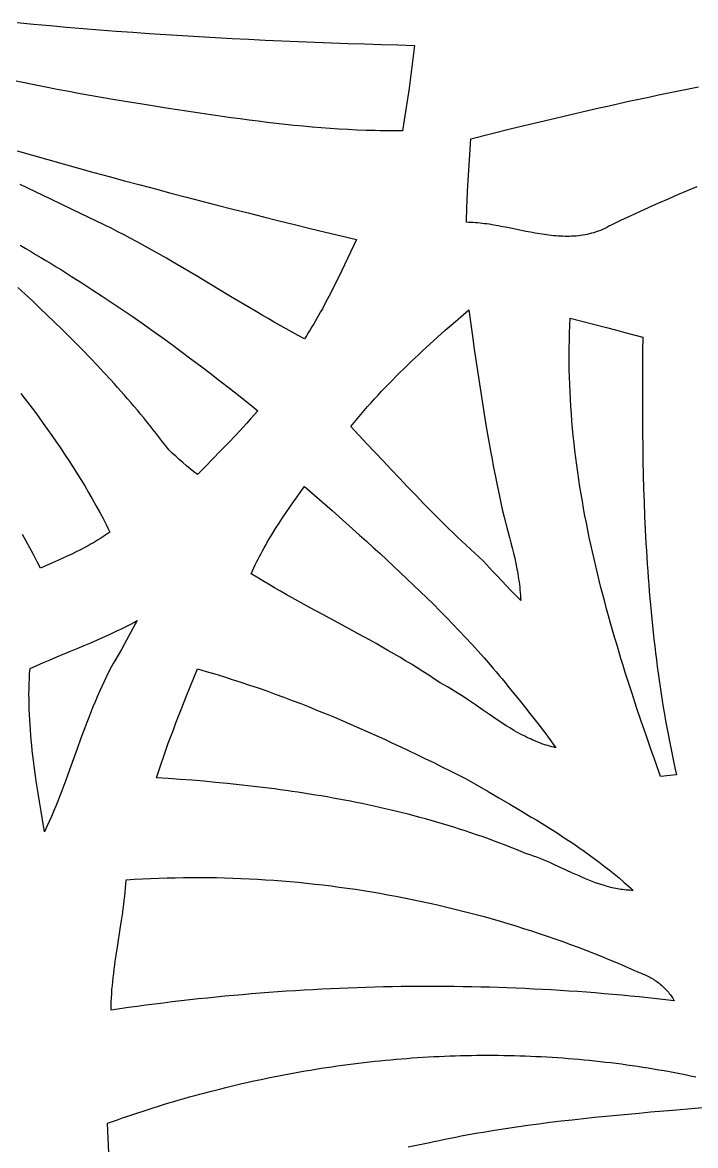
# Model space of a CAD drawing. Extents: x 138 to 547, y 3 to 737.
# Drawn here: x 371.8 to 429.5, y 299.9 to 396.2 of the extents above; entities that cross this region are included whole.
import ezdxf

# ---------------------------------------------------------------- set-up
doc = ezdxf.new("R2010")
doc.units = 0
doc.layers.add('LAYER_1', color=18, linetype='CONTINUOUS')

msp = doc.modelspace()

# ---------------------------------------------------------------- linework, layer by layer
at = {"layer": 'LAYER_1'}
for points in [[(371.348, 396.178), (372.764, 396.041), (374.181, 395.909), (375.597, 395.784), (377.015, 395.664), (378.433, 395.549), (379.851, 395.44), (381.27, 395.337), (382.689, 395.238), (384.108, 395.144), (385.528, 395.055), (386.948, 394.97), (388.368, 394.89), (389.789, 394.814), (391.21, 394.741), (392.631, 394.673), (394.052, 394.609), (395.474, 394.548), (396.895, 394.49), (398.317, 394.436), (399.739, 394.384), (401.161, 394.336), (402.583, 394.29), (404.005, 394.247), (405.427, 394.206), (405.379, 393.746), (405.328, 393.287), (405.275, 392.828), (405.22, 392.369), (405.163, 391.91), (405.104, 391.452), (405.042, 390.994), (404.979, 390.536), (404.846, 389.621), (404.706, 388.708), (404.559, 387.797), (404.406, 386.888), (404.017, 386.885), (403.628, 386.884), (403.24, 386.886), (402.851, 386.889), (402.463, 386.895), (402.075, 386.903), (401.299, 386.924), (400.524, 386.954), (399.749, 386.991), (398.975, 387.035), (398.201, 387.085), (397.427, 387.143), (396.654, 387.206), (395.882, 387.276), (395.11, 387.351), (394.338, 387.431), (393.566, 387.516), (392.795, 387.606), (392.025, 387.7), (391.254, 387.798), (390.484, 387.9), (389.715, 388.005), (388.945, 388.113), (388.176, 388.224), (387.408, 388.337), (385.871, 388.57), (384.335, 388.808), (382.801, 389.05), (379.734, 389.533), (378.745, 389.706), (377.756, 389.883), (376.768, 390.064), (375.78, 390.248), (374.793, 390.436), (373.806, 390.628), (372.82, 390.823), (371.835, 391.023), (370.851, 391.227)], [(429.646, 382.087), (428.824, 381.739), (428.003, 381.388), (427.184, 381.032), (426.367, 380.671), (425.551, 380.306), (424.737, 379.936), (423.925, 379.562), (423.115, 379.183), (422.306, 378.8), (422.123, 378.696), (421.94, 378.599), (421.755, 378.509), (421.57, 378.425), (421.385, 378.347), (421.198, 378.276), (421.011, 378.211), (420.824, 378.151), (420.636, 378.097), (420.447, 378.049), (420.258, 378.006), (420.068, 377.968), (419.877, 377.935), (419.687, 377.907), (419.495, 377.884), (419.303, 377.865), (419.111, 377.851), (418.918, 377.841), (418.725, 377.834), (418.531, 377.832), (418.338, 377.833), (418.143, 377.838), (417.949, 377.846), (417.754, 377.858), (417.558, 377.872), (417.363, 377.889), (417.167, 377.909), (416.971, 377.932), (416.774, 377.957), (416.578, 377.984), (416.184, 378.044), (415.79, 378.111), (415.395, 378.184), (415, 378.26), (414.604, 378.34), (413.813, 378.503), (413.418, 378.583), (413.023, 378.661), (412.629, 378.735), (412.235, 378.804), (411.843, 378.867), (411.646, 378.896), (411.451, 378.923), (411.255, 378.947), (411.06, 378.969), (410.865, 378.988), (410.67, 379.005), (410.476, 379.018), (410.282, 379.029), (410.089, 379.036), (409.896, 379.04), (409.906, 379.487), (409.92, 379.934), (409.936, 380.381), (409.954, 380.827), (409.998, 381.72), (410.048, 382.613), (410.103, 383.507), (410.161, 384.401), (410.277, 386.194), (411.964, 386.621), (413.654, 387.042), (415.345, 387.457), (417.038, 387.864), (418.733, 388.264), (420.429, 388.656), (421.278, 388.85), (422.127, 389.041), (422.977, 389.23), (423.827, 389.418), (424.678, 389.603), (425.529, 389.786), (426.38, 389.967), (427.232, 390.146), (428.084, 390.323), (428.937, 390.497), (429.79, 390.67)], [(371.347, 385.172), (372.664, 384.797), (373.981, 384.425), (375.3, 384.055), (376.619, 383.689), (377.938, 383.325), (379.259, 382.965), (380.58, 382.607), (381.902, 382.252), (383.225, 381.899), (384.548, 381.55), (385.872, 381.203), (387.197, 380.859), (388.522, 380.517), (389.848, 380.178), (391.175, 379.841), (392.502, 379.507), (393.83, 379.176), (395.158, 378.847), (396.487, 378.52), (397.816, 378.195), (399.146, 377.873), (400.477, 377.554), (399.436, 375.383), (399.174, 374.841), (398.91, 374.3), (398.644, 373.761), (398.374, 373.223), (398.099, 372.688), (397.82, 372.157), (397.535, 371.629), (397.39, 371.366), (397.243, 371.105), (397.095, 370.844), (396.945, 370.585), (396.793, 370.327), (396.638, 370.071), (396.482, 369.816), (396.324, 369.562), (396.163, 369.31), (395.999, 369.059), (395.474, 369.338), (394.951, 369.621), (394.43, 369.908), (393.911, 370.197), (393.393, 370.49), (392.876, 370.785), (392.361, 371.083), (391.847, 371.383), (390.822, 371.988), (389.799, 372.599), (387.758, 373.827), (386.737, 374.44), (385.714, 375.049), (384.688, 375.652), (384.174, 375.951), (383.658, 376.247), (383.141, 376.541), (382.623, 376.831), (382.103, 377.119), (381.582, 377.403), (381.058, 377.684), (380.533, 377.96), (380.005, 378.232), (379.475, 378.499), (378.164, 379.127), (376.855, 379.758), (374.238, 381.024), (372.928, 381.654), (371.616, 382.281)], [(371.606, 377.074), (372.053, 376.815), (372.499, 376.554), (372.945, 376.292), (373.389, 376.027), (373.832, 375.761), (374.274, 375.493), (374.716, 375.223), (375.156, 374.952), (376.033, 374.404), (376.907, 373.849), (377.777, 373.287), (378.642, 372.719), (379.504, 372.145), (380.362, 371.564), (381.217, 370.978), (382.068, 370.385), (382.915, 369.787), (383.758, 369.184), (384.598, 368.575), (385.435, 367.961), (386.268, 367.342), (387.097, 366.718), (387.923, 366.089), (388.746, 365.456), (389.565, 364.819), (390.382, 364.177), (391.195, 363.531), (392.004, 362.882), (391.694, 362.527), (391.382, 362.175), (391.066, 361.825), (390.748, 361.478), (390.428, 361.133), (390.106, 360.79), (389.457, 360.108), (388.804, 359.43), (388.149, 358.754), (387.493, 358.078), (386.84, 357.399), (386.521, 357.651), (386.203, 357.906), (385.888, 358.166), (385.576, 358.43), (385.267, 358.698), (384.961, 358.971), (384.659, 359.249), (384.361, 359.533), (384.1, 359.88), (383.837, 360.225), (383.573, 360.568), (383.306, 360.91), (383.038, 361.25), (382.767, 361.588), (382.495, 361.925), (382.221, 362.26), (381.945, 362.594), (381.667, 362.925), (381.388, 363.256), (381.106, 363.584), (380.824, 363.912), (380.539, 364.237), (380.253, 364.562), (379.966, 364.884), (379.677, 365.206), (379.386, 365.526), (378.801, 366.162), (378.21, 366.793), (377.614, 367.419), (377.013, 368.041), (376.407, 368.657), (375.797, 369.27), (375.183, 369.878), (374.565, 370.482), (373.943, 371.083), (373.318, 371.68), (372.691, 372.274), (372.06, 372.865), (371.427, 373.453)], [(371.667, 364.369), (372.059, 363.859), (372.447, 363.347), (372.833, 362.832), (373.215, 362.315), (373.594, 361.795), (373.969, 361.272), (374.341, 360.747), (374.708, 360.219), (375.071, 359.688), (375.43, 359.153), (375.784, 358.616), (376.133, 358.076), (376.478, 357.532), (376.817, 356.985), (377.15, 356.434), (377.478, 355.88), (377.8, 355.322), (378.116, 354.761), (378.426, 354.196), (378.73, 353.627), (379.027, 353.054), (379.173, 352.766), (379.317, 352.476), (379.144, 352.355), (378.969, 352.235), (378.793, 352.118), (378.616, 352.004), (378.438, 351.891), (378.259, 351.781), (378.079, 351.672), (377.898, 351.566), (377.715, 351.462), (377.532, 351.359), (377.163, 351.159), (376.791, 350.965), (376.416, 350.776), (376.039, 350.592), (375.659, 350.413), (375.278, 350.237), (374.896, 350.064), (374.13, 349.724), (373.363, 349.388), (373.056, 349.968), (372.747, 350.547), (372.436, 351.125), (372.123, 351.702), (371.807, 352.277)], [(379.236, 299.245), (379.197, 299.876), (379.162, 300.508), (379.13, 301.139), (379.103, 301.77), (379.537, 301.927), (379.972, 302.081), (380.408, 302.233), (380.845, 302.383), (381.282, 302.532), (381.72, 302.678), (382.159, 302.822), (382.599, 302.964), (383.039, 303.104), (383.48, 303.243), (383.922, 303.379), (384.364, 303.513), (384.807, 303.645), (385.251, 303.775), (385.695, 303.903), (386.14, 304.028), (386.586, 304.152), (387.032, 304.274), (387.479, 304.393), (387.926, 304.511), (388.374, 304.626), (388.823, 304.739), (389.272, 304.851), (389.721, 304.96), (390.172, 305.067), (390.622, 305.171), (391.073, 305.274), (391.525, 305.375), (391.977, 305.473), (392.43, 305.569), (392.883, 305.664), (393.336, 305.756), (393.79, 305.845), (394.245, 305.933), (394.699, 306.019), (395.154, 306.102), (395.61, 306.183), (396.066, 306.262), (396.522, 306.339), (396.979, 306.413), (397.436, 306.486), (397.893, 306.556), (398.351, 306.624), (398.808, 306.69), (399.267, 306.753), (399.725, 306.814), (400.184, 306.873), (400.643, 306.93), (401.102, 306.985), (401.562, 307.037), (402.021, 307.087), (402.481, 307.135), (402.941, 307.18), (403.402, 307.224), (403.862, 307.265), (404.323, 307.303), (404.783, 307.34), (405.244, 307.374), (405.705, 307.406), (406.166, 307.435), (406.628, 307.462), (407.089, 307.487), (407.551, 307.51), (408.012, 307.53), (408.474, 307.548), (408.935, 307.563), (409.397, 307.577), (409.859, 307.587), (410.32, 307.596), (410.782, 307.602), (411.244, 307.606), (411.705, 307.607), (412.167, 307.606), (412.628, 307.603), (413.09, 307.597), (413.551, 307.589), (414.013, 307.579), (414.474, 307.566), (414.935, 307.55), (415.396, 307.533), (415.857, 307.513), (416.318, 307.49), (416.778, 307.465), (417.239, 307.438), (417.699, 307.408), (418.159, 307.375), (418.619, 307.341), (419.079, 307.304), (419.538, 307.264), (419.997, 307.222), (420.456, 307.177), (420.915, 307.13), (421.374, 307.08), (421.832, 307.028), (422.29, 306.974), (422.747, 306.917), (423.204, 306.857), (423.661, 306.795), (424.118, 306.731), (424.574, 306.663), (425.03, 306.594), (425.486, 306.522), (425.941, 306.447), (426.395, 306.37), (426.85, 306.29), (427.304, 306.208), (427.757, 306.123), (428.21, 306.035), (428.662, 305.945), (429.115, 305.853), (429.566, 305.757)], [(431.421, 303.206), (429.505, 303.042), (427.588, 302.878), (425.671, 302.712), (424.713, 302.626), (423.754, 302.538), (422.797, 302.448), (421.839, 302.355), (420.882, 302.258), (419.925, 302.157), (418.968, 302.052), (418.013, 301.942), (417.058, 301.826), (416.103, 301.705), (415.15, 301.577), (414.197, 301.443), (413.246, 301.302), (412.295, 301.153), (411.82, 301.075), (411.345, 300.995), (410.871, 300.914), (410.397, 300.83), (409.923, 300.743), (409.45, 300.655), (408.977, 300.564), (408.504, 300.471), (408.032, 300.375), (407.56, 300.276), (407.088, 300.175), (406.617, 300.072), (405.753, 299.902), (404.89, 299.726)]]:
    msp.add_lwpolyline(points, dxfattribs=at)
for points in [[(413.119, 353.75), (413.358, 352.874), (413.596, 351.995), (413.712, 351.555), (413.824, 351.113), (413.933, 350.671), (414.036, 350.227), (414.133, 349.782), (414.222, 349.336), (414.264, 349.112), (414.304, 348.888), (414.341, 348.663), (414.375, 348.438), (414.407, 348.212), (414.437, 347.986), (414.463, 347.759), (414.487, 347.532), (414.507, 347.304), (414.525, 347.076), (414.539, 346.847), (414.549, 346.618), (414.143, 347.031), (413.739, 347.448), (413.337, 347.867), (412.938, 348.288), (412.54, 348.71), (412.144, 349.134), (411.355, 349.987), (410.978, 350.324), (410.603, 350.663), (410.231, 351.005), (409.861, 351.35), (409.492, 351.696), (409.126, 352.045), (408.761, 352.396), (408.398, 352.749), (408.037, 353.103), (407.677, 353.46), (407.319, 353.818), (406.962, 354.177), (406.252, 354.9), (405.546, 355.628), (404.844, 356.36), (404.145, 357.096), (403.449, 357.833), (402.754, 358.573), (401.365, 360.053), (400.671, 360.793), (399.975, 361.531), (400.259, 361.878), (400.545, 362.221), (400.834, 362.563), (401.126, 362.901), (401.421, 363.236), (401.718, 363.569), (402.018, 363.9), (402.32, 364.228), (402.624, 364.553), (402.931, 364.876), (403.239, 365.197), (403.55, 365.515), (403.863, 365.832), (404.178, 366.146), (404.495, 366.458), (404.813, 366.768), (405.133, 367.076), (405.455, 367.383), (405.779, 367.688), (406.104, 367.991), (406.43, 368.292), (406.757, 368.592), (407.416, 369.187), (408.08, 369.777), (408.747, 370.362), (409.417, 370.943), (410.09, 371.52), (410.408, 369.287), (410.568, 368.171), (410.731, 367.056), (410.896, 365.94), (411.065, 364.826), (411.238, 363.712), (411.416, 362.6), (411.601, 361.488), (411.792, 360.378), (411.99, 359.269), (412.092, 358.715), (412.196, 358.161), (412.303, 357.608), (412.411, 357.056), (412.523, 356.504), (412.636, 355.952), (412.753, 355.401), (412.872, 354.85), (412.994, 354.3)], [(427.907, 331.665), (426.55, 331.511), (426.129, 332.689), (425.712, 333.871), (425.3, 335.057), (424.893, 336.247), (424.492, 337.44), (424.097, 338.637), (423.903, 339.236), (423.71, 339.837), (423.52, 340.438), (423.332, 341.04), (423.146, 341.644), (422.963, 342.248), (422.782, 342.852), (422.604, 343.458), (422.428, 344.064), (422.256, 344.672), (422.086, 345.28), (421.919, 345.889), (421.755, 346.498), (421.594, 347.109), (421.437, 347.72), (421.283, 348.332), (421.132, 348.945), (420.985, 349.558), (420.842, 350.172), (420.702, 350.787), (420.566, 351.403), (420.434, 352.019), (420.307, 352.637), (420.183, 353.254), (420.064, 353.873), (419.949, 354.492), (419.838, 355.112), (419.732, 355.733), (419.631, 356.354), (419.534, 356.976), (419.442, 357.599), (419.355, 358.222), (419.274, 358.846), (419.197, 359.471), (419.125, 360.096), (419.059, 360.722), (418.998, 361.348), (418.943, 361.976), (418.893, 362.603), (418.849, 363.232), (418.811, 363.86), (418.779, 364.49), (418.753, 365.12), (418.733, 365.751), (418.719, 366.382), (418.711, 367.014), (418.71, 367.646), (418.715, 368.279), (418.727, 368.912), (418.746, 369.546), (418.771, 370.18), (418.803, 370.815), (421.914, 370.014), (422.692, 369.811), (423.468, 369.604), (424.244, 369.393), (425.018, 369.176), (425.005, 367.997), (424.995, 366.818), (424.989, 365.639), (424.986, 364.46), (424.986, 363.28), (424.991, 362.101), (425.001, 360.921), (425.016, 359.742), (425.036, 358.562), (425.063, 357.383), (425.095, 356.205), (425.134, 355.026), (425.181, 353.848), (425.234, 352.671), (425.264, 352.083), (425.296, 351.494), (425.329, 350.906), (425.365, 350.319), (425.403, 349.731), (425.443, 349.143), (425.486, 348.556), (425.53, 347.969), (425.577, 347.382), (425.627, 346.796), (425.679, 346.21), (425.733, 345.624), (425.79, 345.038), (425.849, 344.453), (425.911, 343.867), (425.976, 343.283), (426.043, 342.698), (426.114, 342.114), (426.187, 341.53), (426.263, 340.947), (426.342, 340.363), (426.423, 339.781), (426.508, 339.198), (426.596, 338.616), (426.687, 338.035), (426.781, 337.453), (426.878, 336.872), (426.979, 336.292), (427.083, 335.712), (427.19, 335.133), (427.301, 334.554), (427.415, 333.975), (427.532, 333.397), (427.654, 332.819), (427.778, 332.242)], [(417.559, 333.973), (417.384, 334.015), (417.211, 334.06), (417.039, 334.108), (416.868, 334.159), (416.698, 334.212), (416.529, 334.269), (416.362, 334.328), (416.196, 334.389), (416.031, 334.453), (415.867, 334.519), (415.704, 334.588), (415.542, 334.658), (415.38, 334.731), (415.22, 334.806), (415.061, 334.883), (414.902, 334.962), (414.588, 335.125), (414.277, 335.295), (413.968, 335.471), (413.662, 335.653), (413.357, 335.84), (413.055, 336.031), (412.755, 336.226), (412.456, 336.424), (412.158, 336.624), (411.861, 336.827), (411.268, 337.236), (410.675, 337.646), (410.08, 338.052), (409.781, 338.252), (409.481, 338.45), (409.18, 338.643), (408.876, 338.833), (408.57, 339.019), (408.262, 339.199), (407.952, 339.373), (407.638, 339.541), (407.151, 339.871), (406.662, 340.194), (406.169, 340.512), (405.674, 340.826), (405.176, 341.134), (404.675, 341.438), (404.173, 341.738), (403.668, 342.035), (403.162, 342.328), (402.654, 342.618), (402.145, 342.905), (401.634, 343.191), (400.609, 343.755), (399.581, 344.314), (397.522, 345.426), (396.494, 345.984), (395.468, 346.547), (394.956, 346.832), (394.446, 347.118), (393.937, 347.408), (393.43, 347.7), (392.924, 347.995), (392.42, 348.294), (391.919, 348.597), (391.419, 348.905), (391.535, 349.156), (391.652, 349.407), (391.773, 349.655), (391.895, 349.903), (392.02, 350.149), (392.147, 350.393), (392.277, 350.637), (392.408, 350.879), (392.541, 351.119), (392.677, 351.359), (392.814, 351.597), (392.953, 351.835), (393.236, 352.306), (393.525, 352.773), (393.821, 353.236), (394.122, 353.696), (394.427, 354.153), (394.737, 354.606), (395.051, 355.057), (395.367, 355.505), (395.687, 355.951), (396.008, 356.395), (398.371, 354.312), (399.551, 353.266), (400.727, 352.215), (401.314, 351.688), (401.898, 351.158), (402.482, 350.627), (403.063, 350.093), (403.642, 349.557), (404.219, 349.018), (404.793, 348.477), (405.364, 347.932), (405.933, 347.384), (406.498, 346.833), (407.06, 346.278), (407.618, 345.72), (408.172, 345.157), (408.723, 344.59), (409.269, 344.019), (409.81, 343.443), (410.347, 342.862), (410.879, 342.276), (411.405, 341.685), (411.927, 341.088), (412.185, 340.788), (412.443, 340.486), (412.698, 340.183), (412.953, 339.878), (413.205, 339.572), (413.457, 339.264), (413.706, 338.954), (413.954, 338.643), (414.423, 338.077), (414.887, 337.505), (415.347, 336.929), (415.802, 336.348), (416.251, 335.762), (416.473, 335.467), (416.694, 335.17), (416.913, 334.873), (417.13, 334.574), (417.345, 334.274)], [(379.455, 340.951), (379.234, 340.526), (379.02, 340.097), (378.812, 339.666), (378.611, 339.233), (378.414, 338.797), (378.223, 338.358), (378.037, 337.918), (377.855, 337.476), (377.677, 337.032), (377.503, 336.586), (377.332, 336.139), (377.163, 335.691), (376.832, 334.792), (376.506, 333.891), (375.858, 332.088), (375.529, 331.189), (375.362, 330.741), (375.192, 330.294), (375.019, 329.848), (374.843, 329.404), (374.664, 328.961), (374.48, 328.521), (374.292, 328.082), (374.099, 327.646), (373.901, 327.212), (373.697, 326.781), (373.41, 328.512), (373.269, 329.38), (373.131, 330.25), (373, 331.122), (372.936, 331.559), (372.875, 331.996), (372.817, 332.433), (372.761, 332.871), (372.708, 333.309), (372.657, 333.747), (372.611, 334.186), (372.567, 334.625), (372.528, 335.064), (372.492, 335.503), (372.461, 335.943), (372.434, 336.382), (372.412, 336.822), (372.394, 337.262), (372.382, 337.702), (372.375, 338.143), (372.374, 338.583), (372.379, 339.024), (372.39, 339.464), (372.407, 339.905), (372.431, 340.346), (372.461, 340.787), (373.037, 341.038), (373.615, 341.285), (374.194, 341.529), (374.775, 341.771), (375.937, 342.253), (376.517, 342.495), (377.097, 342.739), (377.676, 342.986), (378.253, 343.237), (378.828, 343.493), (379.401, 343.754), (379.686, 343.888), (379.97, 344.023), (380.254, 344.16), (380.537, 344.299), (380.818, 344.441), (381.099, 344.585), (381.378, 344.731), (381.657, 344.88), (380.577, 342.904), (380.304, 342.412), (380.027, 341.922), (379.744, 341.434), (379.601, 341.192)], [(424.209, 321.743), (424.055, 321.746), (423.901, 321.753), (423.748, 321.763), (423.596, 321.776), (423.444, 321.791), (423.294, 321.809), (423.144, 321.83), (422.994, 321.853), (422.846, 321.879), (422.698, 321.907), (422.55, 321.938), (422.403, 321.97), (422.257, 322.005), (422.111, 322.042), (421.966, 322.082), (421.821, 322.123), (421.534, 322.21), (421.247, 322.305), (420.963, 322.405), (420.68, 322.512), (420.398, 322.623), (420.117, 322.739), (419.838, 322.859), (419.559, 322.981), (419.002, 323.234), (418.447, 323.492), (417.891, 323.751), (417.334, 324.005), (417.054, 324.129), (416.774, 324.25), (416.492, 324.367), (416.209, 324.481), (415.924, 324.589), (415.638, 324.692), (415.351, 324.789), (415.061, 324.88), (414.587, 325.077), (414.113, 325.271), (413.637, 325.461), (413.16, 325.647), (412.682, 325.829), (412.204, 326.008), (411.724, 326.183), (411.243, 326.354), (410.761, 326.522), (410.278, 326.686), (409.794, 326.847), (409.309, 327.004), (408.824, 327.158), (408.337, 327.308), (407.85, 327.455), (407.362, 327.599), (406.873, 327.739), (406.383, 327.876), (405.892, 328.01), (405.401, 328.141), (404.908, 328.269), (404.415, 328.394), (403.922, 328.515), (403.427, 328.634), (402.932, 328.75), (402.437, 328.863), (401.941, 328.973), (401.444, 329.08), (400.946, 329.184), (400.448, 329.286), (399.949, 329.385), (399.45, 329.481), (398.951, 329.575), (398.45, 329.666), (397.95, 329.755), (397.449, 329.841), (396.947, 329.924), (396.445, 330.006), (395.943, 330.085), (395.44, 330.161), (394.937, 330.235), (394.434, 330.307), (393.93, 330.377), (393.426, 330.445), (392.921, 330.51), (392.417, 330.574), (391.912, 330.635), (391.407, 330.694), (390.396, 330.807), (389.385, 330.913), (388.373, 331.011), (387.36, 331.102), (386.348, 331.187), (385.335, 331.265), (384.323, 331.338), (383.311, 331.405), (383.502, 331.999), (383.699, 332.591), (383.902, 333.182), (384.109, 333.77), (384.321, 334.357), (384.537, 334.942), (384.757, 335.525), (384.98, 336.108), (385.206, 336.689), (385.435, 337.27), (385.897, 338.428), (386.83, 340.739), (387.579, 340.525), (388.326, 340.305), (389.07, 340.078), (389.813, 339.845), (390.553, 339.605), (391.291, 339.359), (392.028, 339.106), (392.762, 338.848), (393.495, 338.585), (394.225, 338.315), (394.954, 338.041), (395.681, 337.761), (396.406, 337.476), (397.129, 337.186), (397.851, 336.891), (398.571, 336.591), (399.289, 336.288), (400.006, 335.98), (400.721, 335.667), (401.435, 335.351), (402.147, 335.031), (402.857, 334.708), (403.566, 334.381), (404.274, 334.05), (404.98, 333.717), (405.684, 333.38), (406.388, 333.041), (407.09, 332.699), (407.791, 332.354), (408.49, 332.008), (409.189, 331.659), (409.886, 331.308), (410.814, 330.764), (411.745, 330.223), (412.676, 329.682), (413.607, 329.139), (414.535, 328.591), (414.998, 328.315), (415.46, 328.038), (415.921, 327.758), (416.381, 327.476), (416.839, 327.192), (417.295, 326.905), (417.749, 326.615), (418.201, 326.322), (418.651, 326.025), (419.098, 325.725), (419.543, 325.421), (419.985, 325.112), (420.424, 324.799), (420.86, 324.482), (421.292, 324.159), (421.721, 323.831), (422.146, 323.498), (422.567, 323.159), (422.984, 322.815), (423.397, 322.464), (423.806, 322.106), (424.008, 321.925)], [(427.72, 312.283), (426.968, 312.37), (426.216, 312.454), (425.464, 312.534), (424.711, 312.611), (423.958, 312.686), (423.205, 312.756), (422.451, 312.824), (421.697, 312.888), (420.943, 312.95), (420.188, 313.008), (419.434, 313.062), (418.679, 313.114), (417.923, 313.162), (417.168, 313.207), (416.412, 313.249), (415.656, 313.288), (414.9, 313.324), (414.144, 313.356), (413.388, 313.385), (412.631, 313.411), (411.875, 313.434), (411.118, 313.454), (410.361, 313.47), (409.604, 313.484), (408.848, 313.494), (408.091, 313.501), (407.333, 313.505), (406.576, 313.506), (405.819, 313.503), (405.062, 313.498), (404.305, 313.489), (403.548, 313.477), (402.791, 313.462), (402.034, 313.444), (401.277, 313.423), (400.52, 313.399), (399.763, 313.372), (399.007, 313.341), (398.25, 313.307), (397.494, 313.271), (396.737, 313.231), (395.981, 313.188), (395.225, 313.142), (394.469, 313.093), (393.714, 313.041), (392.958, 312.986), (392.203, 312.928), (391.448, 312.866), (390.693, 312.802), (389.939, 312.735), (389.184, 312.664), (388.43, 312.59), (387.677, 312.514), (386.923, 312.434), (386.17, 312.352), (385.418, 312.266), (384.665, 312.177), (383.913, 312.085), (383.162, 311.991), (382.41, 311.893), (381.66, 311.792), (380.909, 311.688), (380.159, 311.581), (379.41, 311.472), (379.416, 311.825), (379.428, 312.178), (379.445, 312.53), (379.467, 312.881), (379.493, 313.232), (379.524, 313.583), (379.559, 313.933), (379.597, 314.282), (379.638, 314.631), (379.682, 314.98), (379.729, 315.329), (379.778, 315.677), (379.881, 316.372), (379.989, 317.068), (380.208, 318.458), (380.314, 319.153), (380.414, 319.849), (380.461, 320.198), (380.505, 320.547), (380.547, 320.896), (380.585, 321.246), (380.62, 321.596), (380.651, 321.946), (380.678, 322.298), (380.701, 322.649), (381.403, 322.694), (382.107, 322.733), (382.81, 322.767), (383.514, 322.795), (384.218, 322.818), (384.922, 322.835), (385.626, 322.846), (386.331, 322.853), (387.035, 322.853), (387.739, 322.849), (388.444, 322.838), (389.148, 322.823), (389.852, 322.802), (390.556, 322.775), (391.26, 322.743), (391.964, 322.706), (392.667, 322.663), (393.37, 322.615), (394.073, 322.561), (394.775, 322.502), (395.477, 322.438), (396.178, 322.368), (396.879, 322.293), (397.579, 322.212), (398.279, 322.127), (398.978, 322.035), (399.677, 321.939), (400.375, 321.837), (401.072, 321.73), (401.768, 321.618), (402.464, 321.5), (403.159, 321.377), (403.852, 321.249), (404.545, 321.116), (405.237, 320.977), (405.928, 320.833), (406.618, 320.684), (407.307, 320.529), (407.995, 320.37), (408.681, 320.205), (409.366, 320.035), (410.051, 319.859), (410.733, 319.679), (411.415, 319.493), (412.095, 319.302), (412.774, 319.106), (413.451, 318.905), (414.127, 318.699), (414.802, 318.487), (415.475, 318.271), (416.146, 318.049), (416.816, 317.822), (417.484, 317.59), (418.15, 317.353), (418.814, 317.111), (419.477, 316.864), (420.138, 316.612), (420.797, 316.354), (421.455, 316.092), (422.11, 315.825), (422.763, 315.552), (423.415, 315.275), (424.064, 314.992), (424.711, 314.704), (424.828, 314.662), (424.944, 314.617), (425.059, 314.571), (425.172, 314.522), (425.285, 314.472), (425.396, 314.419), (425.506, 314.364), (425.615, 314.308), (425.722, 314.249), (425.828, 314.188), (425.932, 314.124), (426.035, 314.059), (426.137, 313.992), (426.236, 313.922), (426.335, 313.85), (426.431, 313.776), (426.526, 313.7), (426.62, 313.622), (426.711, 313.541), (426.801, 313.458), (426.888, 313.373), (426.974, 313.285), (427.058, 313.196), (427.14, 313.104), (427.22, 313.009), (427.298, 312.913), (427.374, 312.814), (427.448, 312.712), (427.519, 312.608), (427.588, 312.502), (427.655, 312.394)]]:
    msp.add_lwpolyline(points, close=True, dxfattribs=at)

doc.saveas('drawing.dxf')
